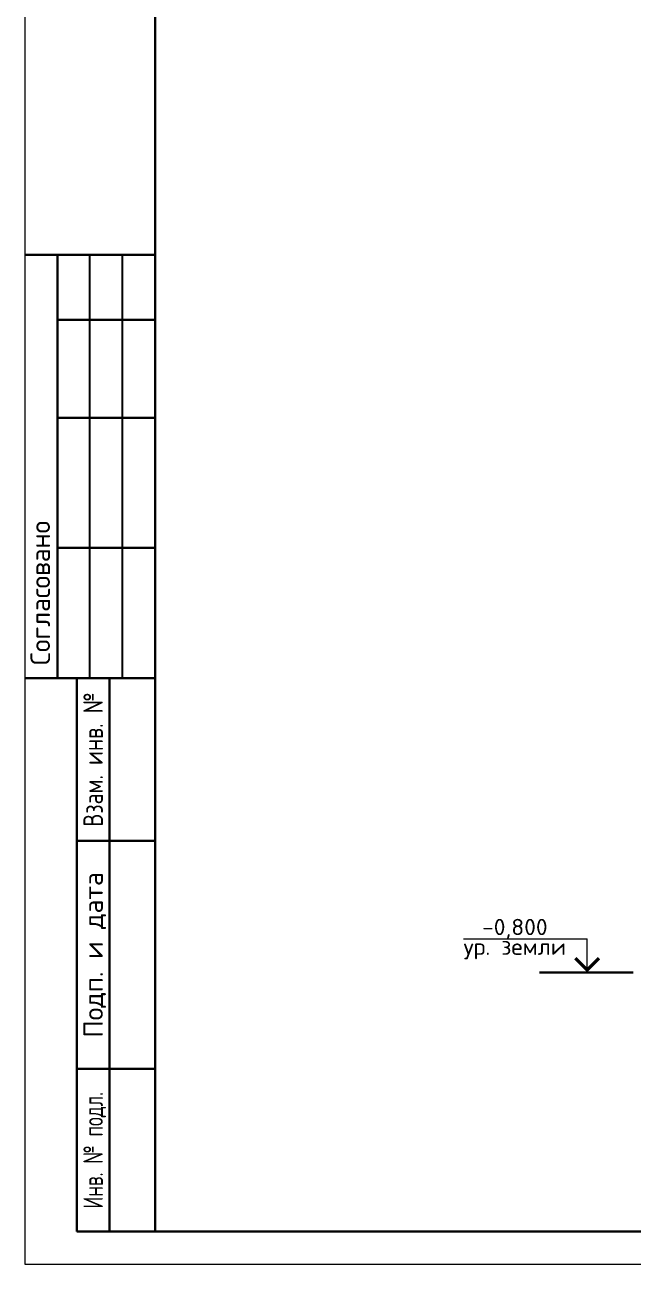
# Model space of a CAD drawing. Extents: x -965262 to 1142518, y -357520 to 71675.
# Drawn here: x -345832 to -336489, y -240088 to -221054 of the extents above; entities that cross this region are included whole.
import ezdxf
from ezdxf.enums import TextEntityAlignment as Align

# ---------------------------------------------------------------- set-up
doc = ezdxf.new("R2010")
doc.units = 0
doc.header["$LTSCALE"] = 10
doc.layers.get('0').update_dxf_attribs({"linetype": 'CONTINUOUS', "lineweight": 30})
doc.styles.add('GOST 2.304', font='isocpeur.ttf', dxfattribs={"width": 0.75, "height": 250})

msp = doc.modelspace()

# ---------------------------------------------------------------- linework, layer by layer
for p, q in [((-343832.4, -224587.8, -3259.8), (-345832.4, -224587.8, -3259.8)), ((-345332.4, -231087.8, -3259.8), (-345332.4, -224587.8, -3259.8)), ((-345332.4, -225587.8, -3259.8), (-343832.4, -225587.8, -3259.8)), ((-345332.4, -227087.8, -3259.8), (-343832.4, -227087.8, -3259.8)), ((-345332.4, -229087.8, -3259.8), (-343832.4, -229087.8, -3259.8)), ((-345832.4, -231087.8, -3259.8), (-343832.4, -231087.8, -3259.8)), ((-345032.4, -239587.8, -3259.8), (-345032.4, -231087.8, -3259.8)), ((-344532.4, -239587.8, -3259.8), (-344532.4, -231087.8, -3259.8)), ((-345032.4, -233587.8, -3259.8), (-343832.4, -233587.8, -3259.8)), ((-345032.4, -237087.8, -3259.8), (-343832.4, -237087.8, -3259.8)), ((-343832.4, -239587.8, -3259.8), (-345032.4, -239587.8, -3259.8))]:
    msp.add_line(p, q)
at = {"lineweight": 25}
for p, q in [((-344832.4, -231087.8, -3259.8), (-344832.4, -224587.8, -3259.8)), ((-344332.4, -231087.8, -3259.8), (-344332.4, -224587.8, -3259.8))]:
    msp.add_line(p, q, dxfattribs=at)
at = {"lineweight": 15, "ltscale": 0.3}
msp.add_line((-339093.8, -235092.5, -3259.8), (-337195.9, -235092.5, -3259.8), dxfattribs=at)
at = {"lineweight": 15}
msp.add_line((-337195.9, -235605.6, -3259.8), (-337195.9, -235092.5, -3259.8), dxfattribs=at)
at = {"extrusion": (1.83697e-16, 0, -1)}
msp.add_line((-337926, -235605.6, -3259.8), (-336488.8, -235605.6, -3259.8), dxfattribs=at)
at = {"lineweight": 15, "elevation": -3259.8}
msp.add_lwpolyline([(-226932.4, -240087.8), (-226932.4, -155987.8), (-345832.4, -155987.8), (-345832.4, -240087.8)], close=True, dxfattribs=at)
at = {"elevation": -3259.8}
msp.add_lwpolyline([(-227432.4, -239587.8), (-227432.4, -156487.8), (-343832.4, -156487.8), (-343832.4, -239587.8)], close=True, dxfattribs=at)
at = {"lineweight": 15, "const_width": 50, "elevation": -3259.8}
msp.add_lwpolyline([(-337378.2, -235387.9), (-337195.9, -235570.3), (-337013.6, -235387.9)], dxfattribs=at)

# ---------------------------------------------------------------- texts
at = {"lineweight": 25, "style": 'GOST 2.304'}
msp.add_text('Согласовано', height=300, rotation=90, dxfattribs=at).set_placement((-345444.3, -230887.8, -3259.8))
for s, width, p in [('Взам. инв. №', 0.8, (-344782.4, -232337.8, -3259.8)), ('Инв. № подл.', 0.7, (-344782.4, -238337.8, -3259.8))]:
    msp.add_text(s, height=300, rotation=90, dxfattribs=dict(at, width=width)).set_placement(p, align=Align.MIDDLE_CENTER)
msp.add_text('Подп. и дата', height=300, rotation=90, dxfattribs=at).set_placement((-344782.4, -235337.8, -3259.8), align=Align.MIDDLE_CENTER)
at = {"char_height": 250, "attachment_point": 5, "style": 'GOST 2.304'}
for s, insert, width in [('{\\W1.05;-0,800}', (-338306.4, -234938.6, -3259.8), 1000), ('{\\W1.05;ур. земли}', (-338306.4, -235246.5, -3259.8), 1553.343)]:
    msp.add_mtext(s, dxfattribs=dict(at, insert=insert, width=width))

doc.saveas('drawing.dxf')
